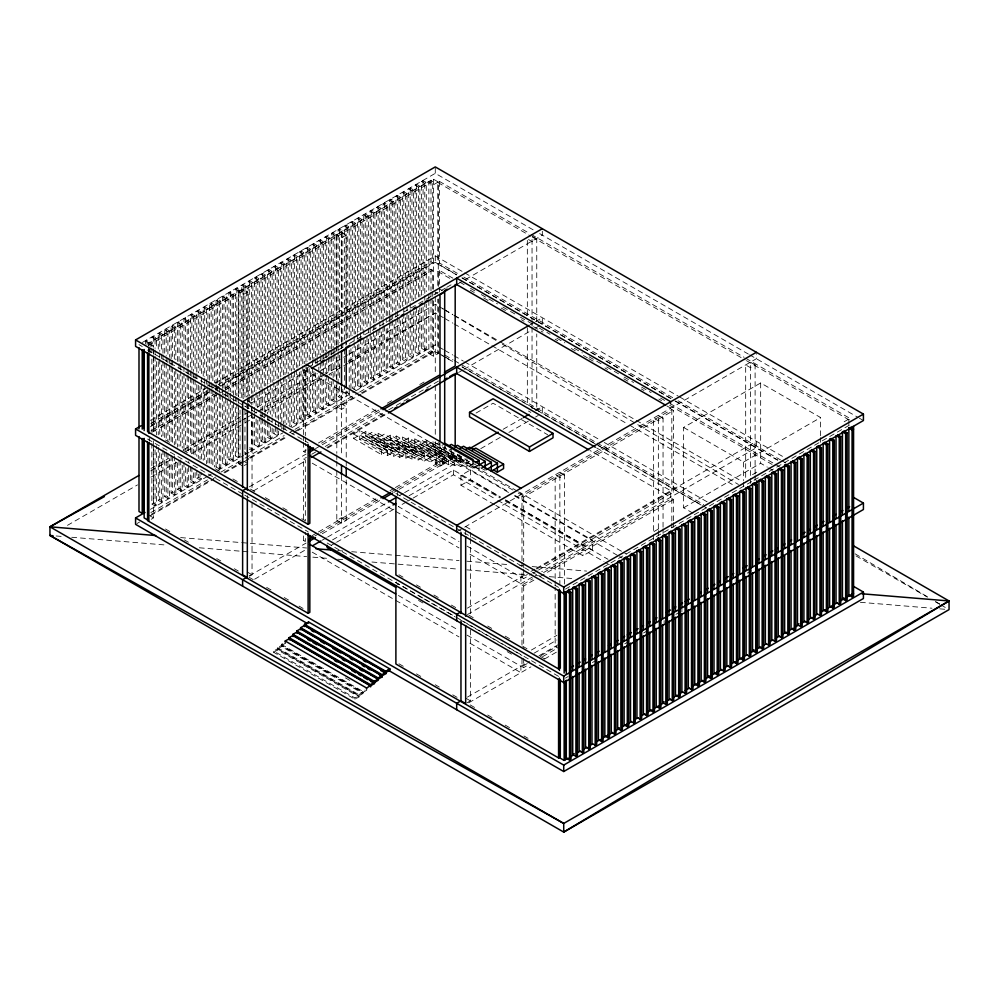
<?xml version="1.0" encoding="UTF-8"?>
<svg xmlns="http://www.w3.org/2000/svg" width="999" height="999" viewBox="0 0 999 999"><rect width="100%" height="100%" fill="white"/><g stroke="black" fill="none" stroke-linecap="round" stroke-linejoin="round"><path stroke-width="0.75" stroke-dasharray="5 3.75" d="M142.333 342.47L435.277 173.339L534.29 230.494M145.429 344.043L145.429 340.934L146.928 340.06L150.137 341.92L150.137 346.591M151.848 346.578L151.848 337.225L153.346 336.351L156.556 338.211L156.556 349.126M158.267 349.113L158.267 333.516L159.765 332.642L162.974 334.503L162.974 353.209M164.698 353.196L164.698 329.807L166.196 328.946L169.405 330.794L169.405 357.305M171.116 358.841L171.116 326.099L172.615 325.237L175.824 327.085L175.824 359.827M177.535 361.376L177.535 322.39L179.033 321.528L182.243 323.376L182.243 363.923M183.953 365.459L183.953 318.681L185.452 317.819L188.674 319.668L188.674 368.007M190.384 375.786L190.384 314.972L191.883 314.111L195.092 315.959L195.092 372.103M196.803 372.078L196.803 311.263L198.302 310.402L201.511 312.25L201.511 376.186M203.222 376.173L203.222 307.555L204.72 306.693L207.929 308.554L207.929 386.513M209.653 380.257L209.653 303.846L211.151 302.984L214.36 304.845L214.36 382.804M216.071 384.353L216.071 300.137L217.57 299.275L220.779 301.136L220.779 385.339M222.49 388.436L222.49 296.441L223.988 295.567L227.198 297.427L227.198 389.423M233.629 402.872L233.629 460.564L232.13 461.438L228.908 459.577L228.908 292.732L230.407 291.858L233.629 293.718L233.629 395.08M235.339 395.055L235.339 289.023L236.838 288.149L240.047 290.01L240.047 397.602M241.758 397.59L241.758 285.314L243.257 284.453L246.466 286.301L246.466 397.015M248.177 395.442L248.177 281.606L249.675 280.744L252.884 282.592L252.884 393.306M254.608 391.733L254.608 277.897L256.106 277.035L259.315 278.883L259.315 389.598M261.026 388.024L261.026 274.188L262.525 273.326L265.734 275.175L265.734 385.889M267.445 384.315L267.445 270.479L268.943 269.618L272.153 271.466L272.153 382.18M273.863 380.607L273.863 266.77L275.362 265.909L278.584 267.757L278.584 378.471M280.294 376.898L280.294 263.062L281.793 262.2L285.002 264.048L285.002 374.775M286.713 373.189L286.713 259.353L288.212 258.491L291.421 260.352L291.421 371.066M293.132 369.48L293.132 255.644L294.63 254.782L297.839 256.643L297.839 367.357M299.563 365.771L299.563 251.948L301.061 251.074L304.27 252.934L304.27 363.648M305.981 362.063L305.981 248.239L307.48 247.365L310.689 249.226L310.689 359.94M312.4 358.366L312.4 244.53L313.898 243.656L317.108 245.517L317.108 357.792M318.818 354.657L318.818 240.821L320.317 239.947L323.539 241.808L323.539 352.522M325.249 350.949L325.249 237.113L326.748 236.251L329.957 238.099L329.957 348.813M331.668 348.801L331.668 233.404L333.167 232.542L336.376 234.39L336.376 345.105M338.087 345.092L338.087 229.695L339.585 228.833L342.794 230.682L342.794 341.396M344.518 339.822L344.518 225.986L346.016 225.125L349.225 226.973L349.225 337.687M350.936 336.114L350.936 222.278L352.435 221.416L355.644 223.264L355.644 333.978M357.355 332.405L357.355 218.569L358.853 217.707L362.063 219.555L362.063 330.282M368.494 339.048L368.494 382.704L366.995 383.566L363.773 381.718L363.773 214.86L365.272 213.998L368.494 215.859L368.494 326.573M370.204 326.548L370.204 211.151L371.703 210.29L374.912 212.15L374.912 322.864M376.623 321.278L376.623 207.442L378.122 206.581L381.331 208.441L381.331 319.156M383.042 319.131L383.042 203.746L384.54 202.872L387.749 204.733L387.749 315.447M389.473 315.422L389.473 200.037L390.971 199.163L394.18 201.024L394.18 310.177M395.891 310.165L395.891 196.328L397.39 195.454L400.599 197.315L400.599 308.029M402.31 306.456L402.31 192.62L403.808 191.758L407.018 193.606L407.018 304.32M408.728 302.747L408.728 188.911L410.227 188.049L413.449 189.897L413.449 300.612M415.159 299.038L415.159 185.202L416.658 184.34L419.867 186.189L419.867 296.903M421.578 295.329L421.578 181.493L423.077 180.632L426.286 182.48L426.286 291.633M145.429 340.934L148.639 342.782L150.137 341.92M151.848 337.225L155.057 339.073L156.556 338.211M158.267 333.516L161.476 335.364L162.974 334.503M164.698 329.807L167.907 331.656L169.405 330.794M171.116 326.099L174.326 327.947L175.824 327.085M177.535 322.39L180.744 324.238L182.243 323.376M183.953 318.681L187.175 320.542L188.674 319.668M190.384 314.972L193.594 316.833L195.092 315.959M196.803 311.263L200.012 313.124L201.511 312.25M203.222 307.555L206.431 309.415L207.929 308.554M209.653 303.846L212.862 305.706L214.36 304.845M216.071 300.137L219.28 301.998L220.779 301.136M222.49 296.441L225.699 298.289L227.198 297.427M228.908 292.732L232.13 294.58L233.629 293.718M235.339 289.023L238.549 290.871L240.047 290.01M241.758 285.314L244.967 287.163L246.466 286.301M248.177 281.606L251.386 283.454L252.884 282.592M254.608 277.897L257.817 279.745L259.315 278.883M261.026 274.188L264.236 276.049L265.734 275.175M267.445 270.479L270.654 272.34L272.153 271.466M273.863 266.77L277.085 268.631L278.584 267.757M280.294 263.062L283.504 264.922L285.002 264.048M286.713 259.353L289.922 261.214L291.421 260.352M293.132 255.644L296.341 257.505L297.839 256.643M299.563 251.948L302.772 253.796L304.27 252.934M305.981 248.239L309.19 250.087L310.689 249.226M312.4 244.53L315.609 246.378L317.108 245.517M318.818 240.821L322.04 242.67L323.539 241.808M325.249 237.113L328.459 238.961L329.957 238.099M331.668 233.404L334.877 235.252L336.376 234.39M338.087 229.695L341.296 231.543L342.794 230.682M344.518 225.986L347.727 227.847L349.225 226.973M350.936 222.278L354.146 224.138L355.644 223.264M357.355 218.569L360.564 220.429L362.063 219.555M363.773 214.86L366.995 216.721L368.494 215.859M370.204 211.151L373.414 213.012L374.912 212.15M376.623 207.442L379.832 209.303L381.331 208.441M383.042 203.746L386.251 205.594L387.749 204.733M389.473 200.037L392.682 201.885L394.18 201.024M395.891 196.328L399.101 198.177L400.599 197.315M402.31 192.62L405.519 194.468L407.018 193.606M408.728 188.911L411.95 190.759L413.449 189.897M415.159 185.202L418.369 187.05L419.867 186.189M421.578 181.493L424.787 183.354L426.286 182.48M146.841 344.318L430.994 180.257L432.704 181.244L432.704 262.824L219.93 385.664M238.336 396.478L238.336 291.983L243.044 289.273L247.752 291.983L247.752 396.478M336.8 344.305L336.8 235.127L341.521 232.417L346.228 235.127L346.228 344.305M428.858 298.951L428.858 181.993L433.566 179.271L438.274 181.993L438.274 286.476M148.551 345.304L432.704 181.244M247.752 291.983L243.044 294.705L238.336 291.983M346.228 235.127L341.521 237.849L336.8 235.127M438.274 181.993L433.566 184.703L428.858 181.993M456.718 274.95L437.849 264.061L437.849 182.48L439.56 181.493L529.845 233.616M150.424 420.354L207.13 387.624M215.235 382.942L435.277 255.894L463.374 272.115M150.874 423.564L207.442 390.896M212.824 387.787L216.87 385.464M218.207 384.677L430.994 261.825L432.704 262.824M151.236 425.324L209.153 391.895M214.535 388.786L218.581 386.451M150.424 426.785L209.827 392.482M215.235 389.373L219.28 387.038M220.629 386.251L435.277 262.325L456.68 274.688M437.849 264.061L439.56 263.062L458.429 273.963M150.874 430.969L216.87 392.869M224.95 388.211L430.994 269.243L432.704 270.23L432.704 290.247M152.585 431.968L218.581 393.868M219.93 393.082L223.963 390.759L223.988 395.367M225.312 389.972L432.704 270.23M437.849 285.327L437.849 271.466L439.56 270.479L453.034 278.259M303.621 434.615L303.621 369.967L344.131 346.591M349.525 343.469L402.172 313.074M403.521 312.3L445.379 288.137M446.728 287.35L453.471 283.454M303.621 369.967L305.332 370.966L309.39 368.619M245.292 406.618L249.363 404.27M250.637 403.534L310.115 369.193M458.029 283.803L542.32 235.127L542.32 229.995M536.75 321.491L536.75 238.836L532.042 241.558L528.508 239.523M150.999 468.481L168.519 458.366M183.329 449.812L243.956 414.81M245.304 414.023L249.35 411.688M257.43 407.03L315.372 373.576M320.754 370.467L342.32 358.017M343.656 357.242L347.702 354.907M349.051 354.133L435.277 304.345L437.974 305.906L435.277 304.345M67.47 525.349L137.525 484.902M150.999 477.122L176.598 462.35M191.421 453.796L243.956 423.451M245.304 422.677L254.745 417.232M264.173 411.788L327.497 375.224M328.846 374.45L342.32 366.67M343.656 365.896L347.702 363.561M349.051 362.787L435.277 312.999L437.974 314.56M151.848 443.256L151.848 504.07L153.346 503.209L156.556 505.057L156.556 445.804M158.267 447.352L158.267 500.362L159.765 499.5L162.974 501.361L162.974 449.9M164.698 451.436L164.698 496.653L166.196 495.791L169.405 497.652L169.405 458.666M171.116 455.532L171.116 492.957L172.615 492.082L175.824 493.943L175.824 458.079M177.535 462.737L177.535 489.248L179.033 488.374L182.243 490.234L182.243 465.284M183.953 462.15L183.953 485.539L185.452 484.665L188.674 486.525L188.674 461.575M190.384 466.233L190.384 481.83L191.883 480.956L195.092 482.817L195.092 468.781M196.803 470.317L196.803 478.121L198.302 477.26L201.511 479.108L201.511 472.877M216.071 392.145L216.071 466.995L217.57 466.133L220.779 467.982L220.779 394.692M222.49 396.241L222.49 463.286L223.988 462.425L227.198 464.273L227.198 390.984M228.908 459.577L230.407 458.716L233.629 460.564M235.339 407.53L235.339 455.869L236.838 455.007L240.047 456.868L240.047 410.077M254.608 413.561L254.608 444.755L256.106 443.881L259.315 445.741L259.315 417.669M261.026 419.205L261.026 441.046L262.525 440.172L265.734 442.033L265.734 413.961M267.445 421.74L267.445 437.337L268.943 436.463L272.153 438.324L272.153 424.288M273.863 428.946L273.863 433.628L275.362 432.767L278.584 434.615L278.584 428.371M293.132 375.724L293.132 422.502L294.63 421.64L297.839 423.489L297.839 368.918M299.563 372.015L299.563 418.793L301.061 417.932L304.27 419.78L304.27 365.209M305.981 363.624L305.981 415.084L307.48 414.223L310.689 416.071L310.689 369.293M312.4 367.719L312.4 411.376L313.898 410.514L317.108 412.362L317.108 373.389M318.818 367.132L318.818 407.667L320.317 406.805L323.539 408.666L323.539 374.35M325.249 379.008L325.249 403.958L326.748 403.097L329.957 404.957L329.957 381.568M331.668 381.543L331.668 400.262L333.167 399.388L336.376 401.248L336.376 380.969M338.087 352.884L338.087 396.553L339.585 395.679L342.794 397.54L342.794 388.186M357.355 344.88L357.355 385.427L358.853 384.565L362.063 386.413L362.063 342.757M363.773 381.718L365.272 380.856L368.494 382.704M370.204 334.353L370.204 378.009L371.703 377.147L374.912 378.996L374.912 335.339M376.623 330.644L376.623 374.3L378.122 373.439L381.331 375.287L381.331 331.631M383.042 326.935L383.042 370.592L384.54 369.73L387.749 371.578L387.749 327.922M389.473 323.226L389.473 366.883L390.971 366.021L394.18 367.869L394.18 319.53M395.891 319.518L395.891 363.174L397.39 362.312L400.599 364.173L400.599 318.943M402.31 318.931L402.31 359.465L403.808 358.604L407.018 360.464L407.018 312.113M408.728 315.222L408.728 355.756L410.227 354.895L413.449 356.755L413.449 311.526M415.159 311.513L415.159 352.06L416.658 351.186L419.867 353.047L419.867 307.817M421.578 307.804L421.578 348.351L423.077 347.477L426.286 349.338L426.286 304.108M151.848 504.07L155.057 505.931L156.556 505.057M158.267 500.362L161.476 502.222L162.974 501.361M164.698 496.653L167.907 498.513L169.405 497.652M171.116 492.957L174.326 494.805L175.824 493.943M177.535 489.248L180.744 491.096L182.243 490.234M183.953 485.539L187.175 487.387L188.674 486.525M190.384 481.83L193.594 483.678L195.092 482.817M196.803 478.121L200.012 479.97L201.511 479.108M216.071 466.995L219.28 468.856L220.779 467.982M222.49 463.286L225.699 465.147L227.198 464.273M235.339 455.869L238.549 457.729L240.047 456.868M249.25 449.075L251.386 450.312L252.884 449.45L252.884 416.695M254.608 444.755L257.817 446.603L259.315 445.741M261.026 441.046L264.236 442.894L265.734 442.033M267.445 437.337L270.654 439.185L272.153 438.324M273.863 433.628L277.085 435.477L278.584 434.615M293.132 422.502L296.341 424.363L297.839 423.489M299.563 418.793L302.772 420.654L304.27 419.78M305.981 415.084L309.19 416.945L310.689 416.071M312.4 411.376L315.609 413.236L317.108 412.362M318.818 407.667L322.04 409.528L323.539 408.666M325.249 403.958L328.459 405.819L329.957 404.957M331.668 400.262L334.877 402.11L336.376 401.248M338.087 396.553L341.296 398.401L342.794 397.54M349.225 389.148L349.225 393.831L347.727 394.692L347.727 391.571M357.355 385.427L360.564 387.275L362.063 386.413M370.204 378.009L373.414 379.857L374.912 378.996M376.623 374.3L379.832 376.161L381.331 375.287M383.042 370.592L386.251 372.452L387.749 371.578M389.473 366.883L392.682 368.743L394.18 367.869M395.891 363.174L399.101 365.035L400.599 364.173M402.31 359.465L405.519 361.326L407.018 360.464M408.728 355.756L411.95 357.617L413.449 356.755M415.159 352.06L418.369 353.908L419.867 353.047M421.578 348.351L424.787 350.199L426.286 349.338M150.424 509.34L207.13 476.61M208.479 475.824L211.176 474.275M217.932 470.367L243.581 455.569M244.93 454.782L248.976 452.447M250.324 451.66L282.729 432.954M292.183 427.51L354.283 391.645M355.632 390.871L435.277 344.892L437.949 346.428M150.874 512.549L207.442 479.895M220.904 472.115L243.806 458.891M245.142 458.116L284.203 435.564M289.585 432.455L293.631 430.132M294.98 429.345L358.279 392.807M359.615 392.033L430.994 350.824L432.704 351.81L432.704 297.939M238.336 408.953L238.336 463.536L243.044 460.814M428.858 300.512L428.858 353.534L433.566 350.824L438.274 353.534L438.274 298.951M151.236 514.31L211.85 479.32M213.187 478.546L215.884 476.985M223.963 472.327L248.202 458.329M249.55 457.554L287.262 435.776M295.342 431.118L355.944 396.128M361.338 393.019L432.704 351.81M136.925 523.563L139.623 522.002M150.424 515.771L213.873 479.133M224.675 472.902L243.581 461.988M244.93 461.213L248.976 458.878M250.324 458.091L286.775 437.05M292.183 433.928L296.228 431.593M297.577 430.819L361.026 394.18M362.375 393.406L435.277 351.311L437.949 352.859M439.56 352.06L437.849 353.047L437.849 299.176M151.211 519.28L153.559 517.919L153.559 444.617M244.218 465.571L246.578 464.21M428.858 353.534L433.566 356.256L438.274 353.534M303.621 442.307L303.621 451.548L306.331 449.987M318.469 442.969L377.872 408.678M387.325 403.221L392.719 400.099M419.73 384.515L425.124 381.393M321.541 443.181L379.583 409.665M249.3 486.863L306.069 454.095M315.509 448.638L320.916 445.517M322.265 444.742L380.319 411.226M530.169 324.712L534.29 322.327M535.564 321.591L542.32 317.694L542.32 324.126M303.621 518.981L303.621 458.966L306.331 457.405M311.725 454.283L315.771 451.948M325.224 446.491L387.325 410.639M388.673 409.852L438.623 381.019M326.935 447.477L386.338 413.186M253.321 490.971L306.069 460.514M327.66 448.052L387.063 413.748M458.616 372.44L462.662 370.105M464.011 369.33L530.269 331.069M535.564 328.022L539.635 325.662M365.921 435.851L393.743 451.923L393.743 447.465L381.443 454.57L353.609 438.511L353.609 434.053L359.815 430.469L387.649 446.541L387.537 455.507L359.715 439.435L359.715 434.99L387.537 451.048M353.609 438.511L365.921 431.406L393.743 447.465M359.715 439.435L372.015 432.33L399.85 448.389L399.737 457.355L371.915 441.283L372.015 432.33M405.956 449.325L393.643 456.431L365.809 440.359L378.122 433.254L405.956 449.325L405.844 458.279L378.009 442.22L378.009 437.762L405.956 453.771M371.915 441.283L384.228 434.178L412.05 450.249L412.05 454.695L384.116 438.698L384.228 434.178M378.009 442.22L390.322 435.114L418.156 451.173L418.156 455.619L390.322 439.56M384.116 438.698L384.116 443.144L396.428 436.039L424.25 452.097L424.15 461.063L396.316 444.992L396.316 440.547L424.15 456.618M430.357 453.034L418.044 460.139L390.222 444.068L402.522 436.963L430.357 453.034L430.357 457.48L402.522 441.408L402.522 436.963M353.609 434.053L381.443 450.124L387.649 446.541M396.316 444.992L408.628 437.887L436.451 453.958L436.451 458.404L408.516 442.395M442.557 454.882L430.244 461.988L430.244 457.542L402.422 441.471L402.422 445.929L414.722 438.811L442.557 454.882L442.445 463.848L414.622 447.777L414.622 443.331L442.557 459.328M387.537 455.507L399.85 448.389M436.351 458.466L436.351 462.912L408.516 446.853L420.829 439.747L448.663 455.806L448.551 464.772L460.864 457.667L433.029 441.595L420.716 448.701L420.716 444.255L448.551 460.327L420.829 444.193L420.829 439.747M414.622 447.777L426.935 440.671L454.757 456.743L454.657 465.696L465.721 459.303M476.073 413.037L493.081 403.221L547.689 434.752M399.737 457.355L412.05 450.249M405.844 458.279L418.156 451.173M454.657 465.696L426.823 449.625L439.135 442.52L439.135 446.978M384.116 443.144L411.95 459.203L424.25 452.097M469.343 461.663L460.751 466.62L432.929 450.561L443.993 444.168M466.958 458.591L466.958 463.037L439.023 447.04L439.023 451.486L445.229 447.902M424.15 461.063L436.451 453.958M479.158 464.897L472.952 468.481L445.129 452.41L451.336 448.826M451.223 448.888L451.223 453.334L456.193 450.474M336.8 470.479L336.8 520.392L341.521 517.669L346.228 520.392L346.228 479.845M444.692 446.378L444.692 463.536L439.985 466.258L435.277 463.536L448.663 455.806M303.621 535.914L303.621 540.534L306.331 538.973M311.725 535.864L317.12 532.742M318.469 531.955L377.872 497.664M390.022 490.646L394.081 488.311M395.429 487.537L453.471 454.021L455.182 455.007L397.14 488.523M314.785 536.063L318.843 533.728M320.192 532.954L379.583 498.651M391.733 491.645L395.791 489.298M442.445 463.848L454.757 456.743M249.3 575.849L306.069 543.081M322.265 533.728L381.668 499.438M393.818 492.42L397.864 490.084M399.213 489.298L459.965 454.233M503.159 429.283L522.24 418.269M535.564 410.577L542.32 406.68L542.32 413.111L462.038 366.758M249.675 576.123L252.035 574.775L252.035 501.473M336.8 520.392L341.521 523.101L346.228 520.392M254.658 579.183L306.069 549.512M322.265 540.159L326.311 537.812M327.66 537.037L387.063 502.747M399.213 495.729L403.259 493.394M404.62 492.607L464.71 457.917M480.769 448.638L500.836 437.05M508.866 432.417L528.808 420.904M535.564 417.008L538.261 415.447M332.542 539.897L391.67 505.769M409.14 495.691L453.471 470.092L500.499 497.24M331.206 545.379L335.239 543.044M336.576 542.27L397.04 507.367M406.443 501.935L398.389 506.593L458.978 541.483M407.792 501.161L411.825 498.826M413.161 498.051L453.471 474.787L496.466 499.6M439.023 451.486L466.858 467.557L473.064 463.973L445.129 447.964M494.493 504.645L460.964 485.289L460.964 475.399L470.604 469.842L509.49 492.295M451.223 453.334L479.058 469.405L482.779 467.257M460.964 485.289L470.604 479.732L500.099 496.753M458.029 530.981L463.436 527.859M464.71 527.122L756.38 358.728L756.38 353.584M521.977 560.676L521.977 496.041L671.827 409.528L673.538 410.514L673.538 492.082L538.536 570.029M521.977 496.041L523.688 497.027L673.538 410.514M564.572 584.065L564.572 474.9L559.865 477.622L555.157 474.9L555.157 579.395M663.049 527.222L663.049 418.057L658.341 420.766L653.633 418.057L653.633 533.454M755.107 474.075L755.107 364.91L750.386 367.62L745.679 364.91L745.679 478.758M366.77 690.209L362.712 692.557L281.356 645.591L281.356 644.355L285.427 642.007M277.51 647.689L358.853 694.655L358.853 695.891L277.51 648.925L277.51 647.689L281.581 645.342L362.924 692.307L362.924 693.543L355.007 697.989L273.651 651.023L273.651 652.26L355.007 699.225L359.066 696.877L359.066 695.641L277.722 648.676L273.651 651.023M281.356 645.591L285.427 643.244L288.099 644.78M277.51 648.925L281.581 646.578L362.924 693.543M273.651 652.26L277.722 649.912L359.066 696.877M692.931 513.161L683.603 507.779L683.603 427.447L760.664 382.954L820.604 417.557L820.604 436.101M467.395 608.141L525.536 574.562M530.931 571.453L534.989 569.118M536.338 568.331L756.38 441.283L756.38 447.714L541.733 571.64M521.977 572.989L521.977 577.609L527.372 574.487M536.825 569.043L671.827 491.096L673.538 492.082M521.977 577.609L523.688 578.596L531.793 573.926M533.141 573.139L537.187 570.804M505.219 500.949L582.991 545.854L592.619 540.284L592.619 550.174L582.991 555.731L495.829 505.419M467.395 614.56L532.28 577.097M521.977 645.054L521.977 585.027L532.779 578.796M543.581 572.552L671.827 498.513L673.538 499.5L673.538 521.053M521.977 585.027L523.688 586.013L534.49 579.782M539.885 576.66L673.538 499.5M683.603 427.447L743.543 462.05L820.604 417.557M281.356 644.355L362.712 691.32L364.747 690.147M358.853 694.655L362.924 692.307M683.603 507.779L760.664 463.286L767.332 467.132M658.341 529.033L653.633 531.755L657.167 533.791M756.817 472.19L752.11 474.9L755.631 476.948M844.155 421.753L848.863 419.043M746.453 360.651L848.863 419.78L850.574 418.793L745.466 358.104M565.434 589.098L752.634 481.031M753.983 480.244L850.948 424.263M531.381 650.049L556.918 635.302M534.065 653.196L556.918 639.997M467.395 697.127L529.582 661.213M539.035 655.756L559.865 643.731M521.977 658.903L521.977 666.595L530.082 661.925M540.884 655.681L557.08 646.328M521.977 666.595L523.688 667.582L529.095 664.472M542.594 656.68L557.442 648.101M466.858 702.871L470.392 700.836L470.392 627.534M468.731 702.784L530.931 666.87M544.43 659.065L556.58 652.06M565.434 678.096L568.131 676.535M592.37 662.537L596.403 660.214M624.687 643.88L628.733 641.545M643.543 632.991L647.589 630.656M675.861 614.335L679.907 612M747.24 573.126L751.285 570.791M150.712 470.904L172.49 458.816M186.114 451.261L240.572 421.041M241.933 420.279L246.016 418.019M247.377 417.257L256.905 411.975M258.266 411.213L322.265 375.711M323.626 374.95L339.972 365.884M348.139 361.351L435.277 312.999M180.619 537.587L306.618 547.989M337.724 550.549L343.943 551.061M351.723 551.71L459.053 560.551M466.833 561.201L510.389 564.797M519.717 565.559L522.839 565.821M532.167 566.583L586.613 571.078M56.169 535.976L62.4 536.488M71.728 537.262L166.621 545.092M199.276 547.789L306.618 556.63M312.837 557.155L329.945 558.566M337.724 559.203L343.943 559.715M371.94 562.025L459.053 569.205M466.833 569.855L527.497 574.85M535.277 575.499L539.947 575.886M549.275 576.648L572.614 578.571M860.389 602.31L931.942 608.216M939.722 608.853L945.941 609.365M539.635 233.591L748.313 354.058M749.65 354.845L858.066 417.432M859.402 418.206L863.423 420.517M531.193 234.403L744.118 357.33M536.75 238.836L532.042 236.126L532.042 320.342M755.107 364.91L750.386 362.187L750.386 477.597M437.849 182.48L530.831 236.164M532.18 236.95L745.104 359.877M464.71 272.889L678.296 396.203M679.645 396.978L787.162 459.053M463.811 277.073L672.689 397.664M678.084 400.774L780.506 459.902M781.855 460.689L785.888 463.024M462.038 277.772L670.217 397.964M675.599 401.074L777.796 460.077M462.1 278.059L673.676 400.212M675.024 400.986L777.447 460.114M459.777 282.155L465.159 285.264M470.554 288.374L475.949 291.483M481.331 294.605L497.502 303.933M502.897 307.055L515.022 314.048M520.417 317.17L532.542 324.163M539.285 328.059L550.062 334.278M556.805 338.174L564.885 342.844M574.325 348.289L582.405 352.959M589.148 356.843L601.273 363.848M606.668 366.958L618.793 373.963M624.175 377.073L633.616 382.517M641.695 387.187L651.136 392.632M660.564 398.077L664.61 400.412M670.004 403.521L773.763 463.436M775.112 464.21L780.506 467.32M437.849 271.466L451.323 279.245M470.192 290.147L474.238 292.482M483.666 297.927L489.06 301.036M501.186 308.042L506.58 311.151M521.403 319.705L524.088 321.266M533.528 326.71L542.957 332.155M555.094 339.161L557.779 340.721M571.266 348.501L575.299 350.824M583.391 355.494L587.424 357.829M588.773 358.616L595.516 362.5M604.944 367.944L607.642 369.505M623.813 378.833L627.859 381.168M641.333 388.948L644.03 390.509M658.853 399.063L661.55 400.624M669.63 405.294L772.052 464.423M666.72 405.831L670.754 408.166L670.754 401.735M768.656 467.907L772.652 470.204M439.985 289.273L442.345 290.622M663.049 418.057L658.341 415.334L658.341 529.932M437.637 293.344L435.277 291.983L435.277 295.105M444.717 309.802L452.809 314.473M454.158 315.247L498.663 340.934M499.999 341.72L634.852 419.568M636.201 420.354L741.383 481.081M439.323 315.334L443.369 317.67M444.717 318.444L452.809 323.127M454.158 323.901L490.571 344.917M491.92 345.704L628.109 424.325M629.457 425.112L734.64 485.839M856.006 555.906L927.472 597.165M935.564 601.835L939.609 604.17M940.958 604.957L946.353 608.066M439.298 347.202L443.306 349.525M444.642 350.299L452.672 354.932M454.008 355.706L463.374 361.114M464.71 361.875L598.863 439.335M604.245 442.445L707.916 502.297M444.955 355.169L453.034 359.84M454.383 360.614L459.777 363.723M461.126 364.498L595.879 442.307M597.227 443.081L703.683 504.545M439.298 353.634L443.306 355.944M444.642 356.718L452.672 361.351M543.656 413.886L594.817 443.431M596.166 444.205L701.186 504.832M702.534 505.606L706.568 507.942M441.895 355.382L445.929 357.717M447.277 358.491L452.672 361.601M462.1 367.045L596.865 444.855M598.214 445.629L701.972 505.531M532.042 407.667L536.75 410.389L536.75 333.978M596.703 447.977L670.754 490.721L670.754 497.152L589.972 450.512M528.508 411.076L530.856 412.425M564.572 474.9L559.865 472.19L559.865 583.666M457.33 454.27L465.284 458.853M473.226 463.449L485.152 470.329M349.225 393.831L346.016 391.97L344.518 392.844L344.518 385.04M517.27 491.096L456.68 456.118L456.68 462.549L509.19 492.857M518.618 491.883L626.323 554.058M512.824 490.01L306.83 371.091L306.83 367.232M518.219 493.119L520.904 494.68L520.904 488.249M433.029 446.041L460.864 462.112M432.929 446.103L460.751 462.175M514.847 495.392L592.619 540.284M426.935 445.117L454.757 461.188L426.823 445.179M514.585 495.966L618.244 555.819M619.592 556.605L622.29 558.154M420.716 448.701L448.551 464.772M439.985 460.814L444.692 463.536M505.469 499.85L592.619 550.174M505.869 500.337L607.979 559.29M460.964 475.399L499.85 497.852M424.25 456.555L396.428 440.484L396.428 436.039M497.814 500.374L603.945 561.65M605.294 562.437L609.315 564.76M402.422 445.929L430.244 461.988M390.222 439.622L418.044 455.681L418.044 460.139M372.015 436.775L399.85 452.847M371.915 436.838L399.737 452.909M365.809 435.914L393.643 451.973L393.643 456.431M387.649 450.986L359.815 434.927L359.815 430.469M148.851 343.644L153.559 346.366M247.327 400.499L252.035 403.221M465.671 526.56L470.392 529.283M138.998 344.643L142.22 346.491M147.565 350.075L243.356 405.382M244.705 406.156L308.117 442.769M395.891 493.444L558.578 587.375M303.621 451.548L305.332 452.535L305.332 443.294M467.057 546.153L520.904 577.235L520.904 583.666L467.057 552.572M312.225 463.186L394.355 510.601M395.691 511.376L458.978 547.914M303.621 458.966L305.332 459.952L305.332 519.98M249.675 447.589L252.884 449.45M244.33 451.923L246.466 453.159L244.967 454.021L244.967 408.791M244.218 461.501L246.578 462.862M238.336 463.536L243.044 466.258M559.865 649.175L555.157 646.453L555.157 587.187M165.472 440.01L169.518 442.345M183.004 450.137L188.411 453.246M215.384 468.831L220.791 471.94M232.929 478.958L238.324 482.067M250.474 489.085L255.869 492.195M265.309 497.652L270.704 500.761M282.854 507.779L288.249 510.889M301.735 518.681L305.781 521.016M398.951 574.8L402.984 577.135M416.421 584.89L420.454 587.225M433.903 594.992L439.285 598.089M451.386 605.082L456.768 608.179M468.868 615.172L474.238 618.269M487.687 626.036L491.72 628.371M505.169 636.126L510.551 639.235M522.652 646.216L528.021 649.325M540.122 656.318L545.504 659.415M147.565 439.061L243.356 494.368M244.705 495.142L308.117 531.755M558.578 676.36L395.891 582.429L397.602 581.443L397.602 584.515M327.173 543.006L422.565 598.076M423.901 598.851L454.807 616.695M460.177 619.792L521.977 655.481M418.531 600.449L423.901 603.546M507.205 651.635L512.574 654.745M303.621 540.534L305.332 541.52L305.332 532.292M398.389 595.491L458.978 630.469M467.057 635.139L520.904 666.233L520.904 672.652L467.057 641.558M312.225 552.172L394.355 599.587M395.691 600.362L458.978 636.9M148.851 515.197L153.559 517.919M247.327 572.052L252.035 574.775M465.671 698.114L470.392 700.836M165.472 528.995L170.866 532.105M184.353 539.897L188.411 542.232M216.733 558.591L220.791 560.926M234.278 568.718L238.324 571.053M249.113 577.285L253.172 579.62M266.658 587.412L272.053 590.534M284.203 597.539L289.598 600.661M299.038 606.106L303.084 608.441M398.951 663.786L404.32 666.895M416.421 673.888L421.803 676.985M435.252 684.752L439.285 687.075M452.734 694.842L458.104 697.951M470.204 704.932L475.586 708.041M487.687 715.022L493.069 718.131M505.169 725.112L510.551 728.221M523.988 735.988L528.021 738.311M345.442 677.884L350.774 680.968M444.667 309.927L452.722 314.71M454.058 315.509L496.99 341.009M502.347 344.205L738.448 484.49M855.144 553.833L927.584 596.865M935.638 601.648L939.659 604.045M848.863 419.78L848.863 427.597M820.604 437.637L820.604 442.27M760.664 382.954L760.664 463.286M755.107 475.636L755.107 480.307M750.386 478.346L750.386 483.828M743.543 462.05L743.543 480.594M743.543 482.13L743.543 486.775M681.892 608.791L681.892 611.912M673.538 522.589L673.538 527.21M671.827 409.528L671.827 491.096M671.827 498.513L671.827 521.603M671.827 523.139L671.827 527.759M664.123 620.616L664.123 623.726M663.049 528.783L663.049 533.454M658.341 530.594L658.341 536.176M653.633 534.877L653.633 539.697M582.991 545.854L582.991 555.731M555.157 580.956L555.157 585.626M532.042 321.091L532.042 326.573M532.042 327.335L532.042 408.429M527.335 240.397L527.335 315.259M527.335 327.734L527.335 405.706M523.688 497.027L523.688 561.675M523.688 563.211L523.688 567.832M523.688 569.368L523.688 578.596M523.688 586.013L523.688 647.577M523.688 658.353L523.688 667.582M521.977 562.225L521.977 566.833M479.058 466.446L479.058 469.405M472.952 464.036L472.952 468.481M470.604 469.842L470.604 479.732M470.392 532.405L470.392 537.087M470.392 538.636L470.392 615.059M466.858 463.099L466.858 467.557M465.671 529.682L465.671 535.127M460.864 457.667L460.751 466.62M453.471 470.092L453.471 474.787M445.229 443.456L445.129 452.41M439.985 442.857L439.985 466.258M439.56 181.493L439.56 263.062M439.56 270.479L439.56 285.876M439.56 287.412L439.56 292.033M435.277 168.194L435.277 173.339M435.277 255.894L435.277 262.325M435.277 296.666L435.277 374.637M435.277 385.564L435.277 435.464M435.277 441.708L435.277 463.536M433.566 179.271L433.566 289.198M433.566 300.911L433.566 356.256M433.029 441.595L432.929 450.561M432.704 291.783L432.704 296.403M430.994 180.257L430.994 261.825M430.994 269.243L430.994 290.796M430.994 292.332L430.994 296.953M430.994 298.489L430.994 350.824M426.935 440.671L426.823 449.625M424.787 183.354L424.787 294.068M424.787 295.617L424.787 300.299M424.787 301.86L424.787 350.199M423.077 180.632L423.077 294.468M423.077 306.943L423.077 347.477M418.369 187.05L418.369 297.777M418.369 310.252L418.369 353.908M416.658 184.34L416.658 298.177M416.658 307.53L416.658 351.186M414.722 438.811L414.722 443.269M411.95 190.759L411.95 301.473M411.95 313.948L411.95 357.617M411.95 454.757L411.95 459.203M410.227 188.049L410.227 301.873M410.227 303.434L410.227 308.117M410.227 309.678L410.227 354.895M408.628 437.887L408.516 446.853M407.018 305.881L407.018 310.564M405.519 194.468L405.519 305.182M405.519 317.657L405.519 361.326M403.808 191.758L403.808 305.582M403.808 307.143L403.808 311.825M403.808 313.386L403.808 358.604M399.101 198.177L399.101 308.891M399.101 318.256L399.101 365.035M397.602 492.457L397.602 495.529M397.39 195.454L397.39 309.29M397.39 310.851L397.39 315.534M397.39 317.095L397.39 362.312M395.891 311.713L395.891 317.957M392.682 201.885L392.682 312.6M392.682 314.161L392.682 318.843M392.682 320.404L392.682 368.743M390.971 199.163L390.971 312.999M390.971 314.56L390.971 319.243M390.971 320.804L390.971 366.021M390.322 435.114L390.222 444.068M389.473 316.983L389.473 321.666M386.251 205.594L386.251 316.308M386.251 317.869L386.251 322.552M386.251 328.783L386.251 372.452M384.54 202.872L384.54 316.708M384.54 326.061L384.54 369.73M383.042 320.691L383.042 325.374M381.443 450.124L381.443 454.57M379.832 209.303L379.832 320.017M379.832 321.578L379.832 326.261M379.832 327.809L379.832 376.161M378.122 206.581L378.122 320.417M378.122 329.77L378.122 373.439M378.122 433.254L378.122 437.699M374.912 324.425L374.912 329.096M373.414 213.012L373.414 323.726M373.414 325.287L373.414 329.957M373.414 331.518L373.414 379.857M371.703 210.29L371.703 324.126M371.703 336.601L371.703 377.147M370.204 328.109L370.204 332.792M368.494 328.122L368.494 332.804M366.995 216.721L366.995 327.435M366.995 336.788L366.995 383.566M365.921 431.406L365.809 440.359M365.272 213.998L365.272 327.834M365.272 340.309L365.272 380.856M362.712 691.32L362.712 692.557M360.564 220.429L360.564 331.144M360.564 332.704L360.564 337.375M360.564 338.936L360.564 387.275M358.853 217.707L358.853 331.543M358.853 344.018L358.853 384.565M357.355 333.966L357.355 338.649M355.644 346.453L355.644 390.122L352.435 388.261L352.435 347.727M355.007 697.989L355.007 699.225M354.146 224.138L354.146 334.852M354.146 336.413L354.146 341.084M354.146 342.645L354.146 389.423M352.435 221.416L352.435 335.252M350.936 348.589L350.936 389.135M349.225 350.162L349.225 387.587M347.727 227.847L347.727 338.561M346.228 390.946L346.228 459.565M346.228 461.126L346.228 465.809M346.016 225.125L346.016 338.961M346.016 340.522L346.016 345.192M344.518 349.175L344.518 383.479M342.794 342.957L342.794 347.64M341.521 232.417L341.521 342.345M341.521 343.906L341.521 348.576M341.521 386.663L341.521 456.043M341.521 475.561L341.521 523.101M341.296 231.543L341.296 342.27M341.296 343.818L341.296 348.501M341.296 387.487L341.296 398.401M339.585 228.833L339.585 342.669M339.585 355.144L339.585 380.095M339.585 386.326L339.585 395.679M338.087 346.653L338.087 351.323M336.8 345.866L336.8 350.537M336.8 356.631L336.8 380.169M336.8 381.593L336.8 453.334M336.8 454.882L336.8 459.565M336.8 461.126L336.8 468.918M336.376 346.665L336.376 351.348M336.376 357.58L336.376 379.408M334.877 235.252L334.877 345.966M334.877 347.527L334.877 352.21M334.877 353.771L334.877 378.721M334.877 384.952L334.877 402.11M333.167 232.542L333.167 347.927M333.167 349.488L333.167 354.17M333.167 355.731L333.167 377.56M333.167 379.121L333.167 399.388M331.668 350.362L331.668 355.032M331.668 356.593L331.668 375.312M329.957 350.374L329.957 355.057M329.957 356.618L329.957 375.324M328.459 238.961L328.459 349.675M328.459 351.236L328.459 355.919M328.459 357.48L328.459 374.625M328.459 376.186L328.459 405.819M326.748 236.251L326.748 351.636M326.748 353.196L326.748 357.879M326.748 359.44L326.748 373.476M326.748 375.025L326.748 403.097M325.249 352.51L325.249 357.18M325.249 363.424L325.249 372.777M323.539 354.083L323.539 358.766M323.539 360.314L323.539 372.789M322.04 242.67L322.04 353.384M322.04 354.945L322.04 359.628M322.04 361.188L322.04 370.542M322.04 372.103L322.04 409.528M320.317 239.947L320.317 355.344M320.317 356.905L320.317 361.588M320.317 363.149L320.317 369.38M320.317 370.941L320.317 406.805M317.108 359.353L317.108 364.023M315.609 246.378L315.609 357.093M315.609 358.653L315.609 363.336M315.609 372.689L315.609 413.236M313.898 243.656L313.898 365.297M313.898 371.528L313.898 410.514M312.4 359.915L312.4 366.158M309.19 250.087L309.19 360.801M309.19 368.606L309.19 416.945M307.48 247.365L307.48 361.201M307.48 367.445L307.48 414.223M305.332 370.966L305.332 435.601M305.332 437.137L305.332 441.758M303.621 436.151L303.621 440.771M302.772 253.796L302.772 364.51M302.772 366.071L302.772 420.654M301.061 251.074L301.061 364.91M301.061 371.153L301.061 417.932M296.341 257.505L296.341 368.219M296.341 369.78L296.341 424.363M294.63 254.782L294.63 370.179M294.63 371.74L294.63 421.64M291.421 372.627L291.421 427.197L288.212 425.349L288.212 375.449M289.922 261.214L289.922 370.367M289.922 376.611L289.922 426.511M288.212 258.491L288.212 373.888M286.713 379.433L286.713 424.65M285.002 376.323L285.002 423.114M285.002 424.675L285.002 429.345M283.504 264.922L283.504 375.636M283.504 377.197L283.504 423.976M283.504 425.537L283.504 430.207M281.793 262.2L281.793 376.036M281.793 382.267L281.793 422.814M281.793 424.375L281.793 429.058M281.581 645.342L281.581 646.578M280.294 378.459L280.294 420.567M280.294 422.127L280.294 426.798M278.584 380.032L278.584 420.579M278.584 422.14L278.584 426.823M277.722 648.676L277.722 649.912M277.085 268.631L277.085 379.345M277.085 380.906L277.085 418.331M277.085 427.684L277.085 435.477M275.362 265.909L275.362 379.745M275.362 385.976L275.362 418.731M275.362 420.292L275.362 424.962M275.362 426.523L275.362 432.767M273.863 382.167L273.863 416.471M272.153 388.424L272.153 416.496M272.153 418.057L272.153 422.727M270.654 272.34L270.654 383.054M270.654 384.615L270.654 414.235M270.654 426.71L270.654 439.185M268.943 269.618L268.943 383.454M268.943 389.685L268.943 414.635M268.943 416.196L268.943 420.879M268.943 422.44L268.943 436.463M267.445 385.876L267.445 413.948M267.445 415.497L267.445 420.179M265.734 392.132L265.734 412.4M264.236 276.049L264.236 386.763M264.236 388.311L264.236 411.713M264.236 413.261L264.236 417.944M264.236 419.505L264.236 442.894M262.525 273.326L262.525 387.162M262.525 388.711L262.525 410.552M262.525 412.112L262.525 416.783M262.525 418.344L262.525 440.172M261.026 389.585L261.026 411.413M261.026 412.974L261.026 417.657M259.315 391.158L259.315 408.316M257.817 279.745L257.817 388.911M257.817 395.142L257.817 407.617M257.817 420.092L257.817 446.603M256.106 277.035L256.106 390.871M256.106 392.42L256.106 406.456M256.106 418.931L256.106 443.881M254.608 397.964L254.608 405.769M254.608 407.33L254.608 412M252.884 394.867L252.884 404.22M252.035 406.343L252.035 411.014M252.035 412.575L252.035 488.998M251.386 283.454L251.386 394.168M251.386 395.729L251.386 405.094M251.386 406.643L251.386 411.326M251.386 412.887L251.386 450.312M249.675 280.744L249.675 396.128M249.675 397.689L249.675 402.372M248.177 397.003L248.177 401.673M248.177 403.234L248.177 409.478M247.752 398.039L247.752 402.709M247.752 404.27L247.752 408.953M247.327 403.621L247.327 409.852M247.327 495.629L247.327 498.751M244.967 287.163L244.967 397.877M243.257 284.453L243.257 398.276M243.044 289.273L243.044 398.439M238.549 290.871L238.549 396.915M238.549 398.476L238.549 403.146M238.549 404.707L238.549 457.729M236.838 288.149L236.838 395.754M236.838 397.315L236.838 401.985M236.838 403.546L236.838 455.007M235.339 396.615L235.339 401.298M233.629 396.64L233.629 401.311M232.13 294.58L232.13 392.819M232.13 405.294L232.13 461.438M230.407 291.858L230.407 391.658M230.407 393.219L230.407 397.902M230.407 399.463L230.407 458.716M225.699 298.289L225.699 390.297M225.699 391.858L225.699 396.528M225.699 398.089L225.699 465.147M223.988 295.567L223.988 389.135M223.988 401.61L223.988 462.425M222.49 389.997L222.49 394.68M219.28 301.998L219.28 386.201M219.28 387.762L219.28 392.445M219.28 394.006L219.28 468.856M217.57 299.275L217.57 385.04M217.57 386.601L217.57 391.283M217.57 397.515L217.57 466.133M216.071 385.914L216.071 390.584M214.36 395.279L214.36 467.02M212.862 305.706L212.862 382.118M212.862 383.678L212.862 388.349M212.862 389.91L212.862 466.321M211.151 302.984L211.151 380.956M211.151 382.517L211.151 387.187M211.151 388.748L211.151 465.159M209.653 381.818L209.653 386.501M209.653 388.062L209.653 464.473M207.929 388.074L207.929 462.924M206.431 309.415L206.431 378.022M206.431 379.583L206.431 384.265M206.431 390.497L206.431 463.786M204.72 306.693L204.72 376.86M204.72 378.421L204.72 383.104M204.72 384.665L204.72 462.637M203.222 388.648L203.222 460.377M201.511 377.747L201.511 382.43M201.511 383.991L201.511 460.402M200.012 313.124L200.012 373.938M200.012 386.413L200.012 459.702M200.012 472.177L200.012 479.97M198.302 310.402L198.302 372.777M198.302 385.252L198.302 458.541M198.302 474.138L198.302 477.26M196.803 373.638L196.803 378.321M196.803 384.553L196.803 456.293M195.092 373.663L195.092 378.334M195.092 379.895L195.092 456.306M193.594 316.833L193.594 371.403M193.594 372.964L193.594 377.647M193.594 379.208L193.594 455.606M193.594 472.764L193.594 483.678M191.883 314.111L191.883 370.242M191.883 371.803L191.883 376.486M191.883 378.047L191.883 454.458M191.883 466.933L191.883 480.956M190.384 377.347L190.384 453.758M188.674 369.568L188.674 374.25M188.674 375.811L188.674 453.771M187.175 320.542L187.175 367.32M187.175 368.881L187.175 373.551M187.175 375.112L187.175 451.523M187.175 468.681L187.175 487.387M185.452 317.819L185.452 366.158M185.452 378.633L185.452 450.362M185.452 467.52L185.452 484.665M183.953 367.02L183.953 371.703M183.953 373.264L183.953 451.223M182.243 376.398L182.243 448.126M180.744 324.238L180.744 363.224M180.744 364.785L180.744 369.468M180.744 371.029L180.744 448.988M180.744 459.915L180.744 491.096M179.033 321.528L179.033 362.063M179.033 363.624L179.033 368.306M179.033 374.538L179.033 446.278M179.033 460.314L179.033 488.374M177.535 373.851L177.535 447.14M175.824 369.193L175.824 444.043M174.326 327.947L174.326 359.141M174.326 371.616L174.326 444.905M174.326 455.819L174.326 494.805M172.615 325.237L172.615 365.771M172.615 367.332L172.615 443.743M172.615 456.218L172.615 492.082M171.116 360.402L171.116 365.085M171.116 366.645L171.116 443.057M169.405 358.866L169.405 363.536M169.405 365.097L169.405 441.508M167.907 331.656L167.907 356.606M167.907 358.166L167.907 362.849M167.907 369.081L167.907 440.821M167.907 453.296L167.907 498.513M166.196 328.946L166.196 355.444M166.196 357.005L166.196 361.688M166.196 363.249L166.196 441.221M166.196 452.135L166.196 495.791M164.698 362.55L164.698 438.961M162.974 354.77L162.974 359.453M162.974 361.014L162.974 438.986M161.476 335.364L161.476 352.522M161.476 354.083L161.476 358.753M161.476 364.997L161.476 436.725M161.476 453.883L161.476 502.222M159.765 332.642L159.765 351.361M159.765 352.922L159.765 357.592M159.765 359.153L159.765 435.564M159.765 452.722L159.765 499.5M158.267 361.588L158.267 434.877M156.556 361.601L156.556 434.89M155.057 339.073L155.057 348.426M155.057 349.987L155.057 354.67M155.057 356.231L155.057 432.642M155.057 449.787L155.057 505.931M153.559 349.488L153.559 354.17M153.559 355.719L153.559 432.142M153.346 336.351L153.346 347.277M153.346 348.826L153.346 431.481M153.346 440.834L153.346 503.209M151.848 348.139L151.848 352.809M151.848 359.053L151.848 432.342M150.137 348.151L150.137 352.834M149.276 349.088L149.276 352.16M149.276 438.074L149.276 441.158M148.851 349.088L148.851 352.21M148.639 342.782L148.639 345.904M148.639 347.465L148.639 352.135M146.928 340.06L146.928 343.181M341.521 403.958L336.8 406.68L341.521 409.403L346.228 406.68L341.521 403.958M443.369 309.016L439.323 306.681L443.331 309.128"/><path stroke-width="1.5" d="M853.308 545.691L949.05 600.973L563.723 832.092L49.95 535.464L49.95 526.81L138.873 475.474M135.577 339.935L435.277 166.908L863.423 414.098L863.423 420.517L563.723 593.556L135.577 346.366L135.577 339.935L563.723 587.125L863.423 414.098M613.673 653.708L563.723 682.542L135.577 435.352L135.577 428.933L140.984 425.811M542.32 228.709L242.62 401.735L242.62 487.437M321.541 361.613L324.238 360.052M345.841 347.577L349.887 345.242M357.992 340.559L362.038 338.224M401.186 315.622L403.883 314.061M413.336 308.604L416.034 307.055M420.092 304.707L422.789 303.159M425.487 301.598L428.184 300.037M444.393 290.684L447.09 289.123M311.463 368.419L457.267 284.24M138.998 436.638L138.998 511.488L142.22 513.349L143.719 512.475L143.719 439.185M307.242 623.451L135.577 524.338L135.577 517.919L145.03 512.462M309.39 450.199L313.436 447.864M380.931 408.891L438.986 375.374M444.393 372.252L455.182 366.021L455.182 284.453M246.666 488.386L242.62 490.721L242.62 574.775L247.327 577.484L247.327 499.512M308.766 452.535L314.161 449.413M383.017 409.665L528.933 325.424M394.443 408.504L397.14 406.955M401.186 404.607L403.883 403.059M406.593 401.498L409.29 399.937M425.487 390.584L428.184 389.023M444.393 379.67L447.09 378.109M449.787 376.548L453.833 374.213M311.463 457.405L320.916 451.948M388.411 412.974L457.267 373.226M469.53 412.362L493.081 398.776L553.021 433.379L553.021 437.824L529.47 451.423L469.53 416.82L469.53 412.362L529.47 446.978L553.021 433.379M147.565 353.159L147.565 431.643L308.117 524.338L309.827 523.351L309.827 446.403M448.851 445.816L451.336 444.38L479.158 460.452L479.158 464.897M454.957 446.74L457.43 445.304L485.264 461.376L485.152 468.856M459.815 448.389L463.536 446.228L491.371 462.3L491.371 466.745M309.39 539.185L313.436 536.85M380.931 497.877L390.384 492.42M465.909 449.313L469.642 447.165L497.465 463.224L497.365 472.19L493.381 469.892M246.666 577.372L242.62 579.707L242.62 586.138M308.766 541.52L315.509 537.624M383.017 498.651L392.47 493.194M470.067 448.401L498.164 432.18M523.414 417.594L528.933 414.41M472.015 450.237L475.736 448.089L503.571 464.148L503.571 468.606L497.365 472.19M312.812 545.616L320.916 540.934M388.411 501.96L396.516 497.29M393.007 504.994L395.704 503.446M475.437 462.599L479.158 460.452M479.058 464.96L485.264 461.376M482.779 467.257L491.371 462.3M486.401 469.617L497.465 463.224M503.571 464.148L491.258 471.266L491.258 466.808M756.38 352.297L456.68 525.324L456.68 531.755M147.565 442.145L147.565 520.641L308.117 613.336L309.827 612.337L309.827 535.389M304.483 624.325L385.826 671.291L385.826 672.527L304.483 625.561L304.483 624.325L308.554 621.977L389.897 668.943L389.897 670.179L381.98 674.637L300.624 627.672L300.624 628.908L381.98 675.873L386.039 673.526L386.039 672.29L304.695 625.324L304.695 626.56M300.624 627.672L306.518 624.387M296.778 631.006L378.122 677.971L378.122 679.208L296.778 632.242L296.778 631.006L300.836 628.658L382.192 675.624L382.192 676.86L374.263 681.306L292.919 634.34L292.919 635.576L374.263 682.542L378.334 680.194L378.334 678.958L296.99 631.992L292.919 634.34M289.073 637.674L293.132 635.327L374.488 682.292L374.488 683.528L370.417 685.876L289.073 638.91L289.073 637.674L370.417 684.64L374.488 682.292M285.214 642.257L285.214 641.021L289.285 638.673L370.629 685.626L370.629 686.862M460.739 611.975L456.68 614.323L456.68 620.741M385.826 671.291L389.897 668.943M378.122 677.971L382.192 675.624M285.214 641.021L366.558 687.986L370.629 685.626M572.714 670.267L572.714 587.624L574.213 586.75L577.422 588.611L577.422 755.456L575.923 756.33L572.714 754.47L572.714 676.51M617.669 644.318L617.669 561.663L619.168 560.801L622.377 562.649L622.377 729.507L620.879 730.369L617.669 728.521L617.669 650.549M662.624 618.356L662.624 535.714L664.123 534.852L667.332 536.7L667.332 703.558L665.834 704.42L662.624 702.559L662.624 624.6M707.579 592.407L707.579 509.752L709.078 508.891L712.287 510.751L712.287 677.597L710.789 678.458L707.579 676.61L707.579 598.638M752.534 566.445L752.534 483.803L754.033 482.942L757.242 484.79L757.242 651.648L755.744 652.509L752.534 650.661L752.534 572.689M771.802 555.332L771.802 472.677L773.301 471.815L776.51 473.663L776.51 640.521L775.012 641.383L771.802 639.535L771.802 561.563M784.64 547.914L784.64 465.259L786.138 464.398L789.347 466.258L789.347 633.104L787.849 633.965L784.64 632.117L784.64 555.706M797.489 540.496L797.489 457.842L798.988 456.98L802.197 458.841L802.197 625.686L800.699 626.56L797.489 624.7L797.489 546.728M816.757 529.37L816.757 446.728L818.256 445.854L821.465 447.714L821.465 614.572L819.967 615.434L816.757 613.573L816.757 535.614M829.595 521.953L829.595 439.31L831.093 438.449L834.302 440.297L834.302 607.155L832.804 608.016L829.595 606.156L829.595 528.196M842.444 514.535L842.444 431.893L843.943 431.031L847.152 432.879L847.152 599.737L845.654 600.599L842.444 598.751L842.444 520.779M566.296 673.975L566.296 591.333L569.505 593.181L571.003 592.32L571.003 759.165L569.505 760.039L566.296 758.179L566.296 680.207M572.714 587.624L575.923 589.472L577.422 588.611M579.133 666.558L579.133 583.916L582.342 585.764L583.841 584.902L583.841 751.76L582.342 752.622L579.133 750.761L579.133 672.802M585.551 662.849L585.551 580.207L588.773 582.055L590.272 581.193L590.272 748.051L588.773 748.913L585.551 747.052L585.551 669.093M591.982 659.14L591.982 576.498L595.192 578.346L596.69 577.484L596.69 744.342L595.192 745.204L591.982 743.356L591.982 665.384M598.401 655.431L598.401 572.789L601.61 574.637L603.109 573.776L603.109 740.634L601.61 741.495L598.401 739.647L598.401 661.675M604.82 651.723L604.82 569.08L608.029 570.941L609.527 570.067L609.527 736.925L608.029 737.786L604.82 735.938L604.82 657.966M611.251 648.026L611.251 565.372L614.46 567.232L615.958 566.358L615.958 733.216L614.46 734.078L611.251 732.23L611.251 654.258M617.669 561.663L620.879 563.523L622.377 562.649M624.088 640.609L624.088 557.954L627.297 559.815L628.796 558.953L628.796 725.798L627.297 726.66L624.088 724.812L624.088 646.84M630.506 636.9L630.506 554.245L633.728 556.106L635.227 555.244L635.227 722.09L633.728 722.951L630.506 721.103L630.506 643.131M636.937 633.191L636.937 550.536L640.147 552.397L641.645 551.535L641.645 718.381L640.147 719.255L636.937 717.394L636.937 639.422M643.356 629.482L643.356 546.84L646.565 548.688L648.064 547.827L648.064 714.672L646.565 715.546L643.356 713.686L643.356 635.714M649.775 625.774L649.775 543.131L652.984 544.979L654.482 544.118L654.482 710.963L652.984 711.837L649.775 709.977L649.775 632.017M656.206 622.065L656.206 539.423L659.415 541.271L660.913 540.409L660.913 707.267L659.415 708.129L656.206 706.268L656.206 628.309M662.624 535.714L665.834 537.562L667.332 536.7M669.043 614.647L669.043 532.005L672.252 533.853L673.751 532.991L673.751 699.849L672.252 700.711L669.043 698.85L669.043 620.891M675.461 610.938L675.461 528.296L678.683 530.144L680.182 529.283L680.182 696.141L678.683 697.002L675.461 695.154L675.461 617.182M681.892 607.23L681.892 524.587L685.102 526.448L686.6 525.574L686.6 692.432L685.102 693.294L681.892 691.445L681.892 613.473M688.311 603.521L688.311 520.879L691.52 522.739L693.019 521.865L693.019 688.723L691.52 689.585L688.311 687.737L688.311 609.765M694.73 599.825L694.73 517.17L697.939 519.03L699.437 518.156L699.437 685.014L697.939 685.876L694.73 684.028L694.73 606.056M701.161 596.116L701.161 513.461L704.37 515.322L705.868 514.448L705.868 681.306L704.37 682.167L701.161 680.319L701.161 602.347M707.579 509.752L710.789 511.613L712.287 510.751M713.998 588.698L713.998 506.043L717.207 507.904L718.706 507.042L718.706 673.888L717.207 674.762L713.998 672.901L713.998 594.929M720.416 584.989L720.416 502.347L723.638 504.195L725.137 503.334L725.137 670.179L723.638 671.053L720.416 669.193L720.416 591.221M726.847 581.281L726.847 498.638L730.057 500.487L731.555 499.625L731.555 666.47L730.057 667.344L726.847 665.484L726.847 587.512M733.266 577.572L733.266 494.93L736.475 496.778L737.974 495.916L737.974 662.762L736.475 663.636L733.266 661.775L733.266 583.816M739.685 573.863L739.685 491.221L742.894 493.069L744.392 492.207L744.392 659.065L742.894 659.927L739.685 658.066L739.685 580.107M746.116 570.154L746.116 487.512L749.325 489.36L750.823 488.499L750.823 655.356L749.325 656.218L746.116 654.357L746.116 576.398M752.534 483.803L755.744 485.651L757.242 484.79M758.953 562.737L758.953 480.094L762.162 481.943L763.661 481.081L763.661 647.939L762.162 648.801L758.953 646.952L758.953 568.98M765.371 559.028L765.371 476.386L768.593 478.246L770.092 477.372L770.092 644.23L768.593 645.092L765.371 643.244L765.371 565.272M771.802 472.677L775.012 474.537L776.51 473.663M778.221 551.623L778.221 468.968L781.43 470.829L782.929 469.955L782.929 636.813L781.43 637.674L778.221 635.826L778.221 557.854M784.64 465.259L787.849 467.12L789.347 466.258M791.071 544.205L791.071 461.55L794.28 463.411L795.778 462.549L795.778 629.395L794.28 630.257L791.071 628.408L791.071 550.437M797.489 457.842L800.699 459.702L802.197 458.841M803.908 536.788L803.908 454.145L807.117 455.994L808.616 455.132L808.616 621.977L807.117 622.852L803.908 620.991L803.908 543.019M810.326 533.079L810.326 450.437L813.548 452.285L815.047 451.423L815.047 618.269L813.548 619.143L810.326 617.282L810.326 539.323M816.757 446.728L819.967 448.576L821.465 447.714M823.176 525.661L823.176 443.019L826.385 444.867L827.884 444.006L827.884 610.864L826.385 611.725L823.176 609.865L823.176 531.905M829.595 439.31L832.804 441.158L834.302 440.297M836.026 518.244L836.026 435.601L839.235 437.45L840.733 436.588L840.733 603.446L839.235 604.308L836.026 602.459L836.026 524.487M842.444 431.893L845.654 433.753L847.152 432.879M848.863 428.184L852.072 430.045L853.571 429.17L850.361 427.322M460.739 700.973L456.68 703.308L456.68 709.727M395.891 496.515L395.891 575.012L558.578 668.943L560.302 667.956L560.302 590.996M570.816 667.569L573.513 666.008M577.559 663.673L580.244 662.125M582.941 660.564L585.639 659.015M589.672 656.68L592.37 655.132M596.403 652.797L599.1 651.236M608.528 645.791L611.226 644.243M615.259 641.907L617.956 640.347M622.002 638.024L624.687 636.463M627.384 634.914L631.43 632.579M635.464 630.244L638.161 628.683M640.846 627.135L643.543 625.574M647.589 623.251L650.274 621.69M654.32 619.355L657.017 617.807M666.445 612.362L670.479 610.027M673.176 608.478L675.861 606.917M679.907 604.582L682.604 603.034M685.289 601.473L689.335 599.138M698.763 593.706L701.46 592.145M705.494 589.81L708.191 588.261M712.225 585.926L714.922 584.365M717.619 582.817L720.304 581.256M724.35 578.933L728.383 576.598M731.081 575.037L733.778 573.488M743.206 568.044L747.24 565.709M756.668 560.264L759.365 558.716M763.411 556.381L766.096 554.82M770.142 552.497L772.826 550.936M775.524 549.375L778.221 547.827M782.254 545.491L784.952 543.943M788.998 541.608L791.683 540.047M801.111 534.602L805.157 532.28M807.841 530.719L810.539 529.17M814.585 526.835L817.269 525.274M821.315 522.939L824.013 521.391M833.441 515.946L836.126 514.398M840.171 512.062L842.856 510.501M846.902 508.166L849.6 506.618M135.577 428.933L563.723 676.111L613.673 647.277M616.371 645.716L690.621 602.847M693.318 601.286L748.676 569.33M751.373 567.782L767.569 558.429M770.266 556.868L793.218 543.618M795.916 542.057L825.624 524.912M828.321 523.351L863.423 503.084L863.423 509.515L828.321 529.77M616.371 652.147L690.621 609.278M693.318 607.717L748.676 575.761M751.373 574.2L767.569 564.847M770.266 563.286L793.218 550.037M795.916 548.476L825.624 531.331M395.891 585.514L395.891 663.998L558.578 757.929L560.302 756.942L560.302 679.994M572.714 754.47L574.213 753.608M617.669 728.521L619.168 727.659M662.624 702.559L664.123 701.698M707.579 676.61L709.078 675.749M752.534 650.661L754.033 649.787M797.489 624.7L798.988 623.838M842.444 598.751L843.943 597.877M559.44 678.146L559.44 757.692L564.148 760.401L568.131 758.104M570.816 756.555L573.513 754.994M577.559 752.672L580.244 751.111M582.941 749.562L586.987 747.227M589.672 745.666L592.37 744.118M596.403 741.782L600.449 739.447M603.146 737.899L612.574 732.454M615.259 730.893L619.305 728.558M622.002 727.01L631.43 721.565M635.464 719.23L638.161 717.682M640.846 716.121L644.892 713.786M647.589 712.237L651.623 709.902M654.32 708.353L658.353 706.018M660.701 704.67L663.748 702.909M666.445 701.348L670.479 699.013M673.176 697.464L677.21 695.129M679.907 693.568L682.604 692.02M685.289 690.459L689.335 688.136M693.368 685.801L702.796 680.356M705.494 678.796L709.54 676.473M712.225 674.912L721.653 669.467M724.35 667.919L728.383 665.584M731.081 664.023L735.127 661.7M737.811 660.139L747.24 654.695M751.285 652.359L753.983 650.811M760.714 646.927L756.668 649.25L756.817 569.63M763.411 645.366L766.096 643.818M770.142 641.483L772.826 639.922M775.524 638.373L779.57 636.038M782.254 634.477L786.3 632.155M788.998 630.594L793.031 628.259M795.728 626.71L798.426 625.149M801.111 623.601L805.157 621.266M807.841 619.705L811.887 617.382M814.585 615.821L817.269 614.26M821.315 611.937L825.349 609.602M828.046 608.041L837.474 602.597M840.171 601.048L844.205 598.713M846.902 597.165L853.571 593.306M848.863 595.042L852.072 596.89L853.571 596.028L853.571 426.436M135.577 517.919L563.723 765.097L863.423 592.07L863.423 598.501L563.723 771.528L388.024 670.092M104.408 496.59L49.95 526.81L563.723 823.438L563.723 832.092L949.05 609.627L949.05 600.973L563.723 823.438L49.95 535.464L53.059 535.726M49.95 526.81L155.732 535.539M315.946 548.751L333.054 550.162M861.937 593.781L949.05 600.973M837.524 434.74L840.733 436.588M824.674 442.157L827.884 444.006M811.825 449.562L815.047 451.423M805.406 453.271L808.616 455.132M792.569 460.689L795.778 462.549M852.721 496.903L863.423 503.084M670.754 401.735L456.68 278.147L456.68 284.565L665.371 405.057M779.72 468.106L782.929 469.955M766.87 475.524L770.092 477.372M760.451 479.233L763.661 481.081M747.614 486.65L750.823 488.499M741.183 490.347L744.392 492.207M734.764 494.055L737.974 495.916M728.346 497.764L731.555 499.625M721.915 501.473L725.137 503.334M715.496 505.182L718.706 507.042M852.721 585.889L863.423 592.07M595.367 447.19L456.68 367.132L456.68 373.564L588.623 449.737M702.659 512.599L705.868 514.448M696.228 516.308L699.437 518.156M689.809 520.017L693.019 521.865M683.391 523.726L686.6 525.574M676.96 527.435L680.182 529.283M670.541 531.143L673.751 532.991M657.704 538.548L660.913 540.409M651.273 542.257L654.482 544.118M644.855 545.966L648.064 547.827M638.436 549.675L641.645 551.535M445.229 443.456L473.064 459.515L473.064 462.487M306.83 364.66L520.904 488.249M632.005 553.384L635.227 555.244M625.586 557.092L628.796 558.953M612.749 564.51L615.958 566.358M606.318 568.219L609.527 570.067M599.899 571.928L603.109 573.776M593.481 575.636L596.69 577.484M587.05 579.345L590.272 581.193M580.631 583.041L583.841 584.902M567.794 590.459L571.003 592.32M309.528 455.207L395.691 504.945M395.691 587.262L327.173 547.702L327.173 545.354M309.528 544.193L395.691 593.943M311.363 630.406L314.036 631.942M363.374 660.426L366.034 661.975M380.706 670.441L386.039 673.526M320.841 641.445L324.85 643.756M332.842 648.376L340.846 652.984M350.187 658.378L352.847 659.914M362.187 665.309L364.847 666.845M367.52 668.393L370.192 669.929M379.52 675.312L382.192 676.86M307.655 639.385L310.327 640.933M312.987 642.469L316.995 644.78M342.332 659.402L344.992 660.951M359.665 669.417L362.337 670.953M334.478 660.439L337.138 661.975M351.81 670.441L355.806 672.752M358.479 674.288L361.151 675.836M363.811 677.372L367.819 679.682M370.479 681.218L374.488 683.528M852.284 426.573L852.284 429.645M852.072 430.045L852.072 596.89M848.863 427.597L848.863 510.826M848.863 517.07L848.863 596.028M845.654 433.753L845.654 600.599M839.235 437.45L839.235 604.308M832.804 441.158L832.804 608.016M826.385 444.867L826.385 611.725M819.967 448.576L819.967 615.434M813.548 452.285L813.548 619.143M807.117 455.994L807.117 622.852M800.699 459.702L800.699 626.56M794.28 463.411L794.28 630.257M787.849 467.12L787.849 633.965M781.43 470.829L781.43 637.674M775.012 474.537L775.012 641.383M768.593 478.246L768.593 645.092M762.162 481.943L762.162 648.801M756.817 480.744L756.817 561.838M755.744 485.651L755.744 652.509M749.325 489.36L749.325 656.218M742.894 493.069L742.894 659.927M736.475 496.778L736.475 663.636M730.057 500.487L730.057 667.344M723.638 504.195L723.638 671.053M717.207 507.904L717.207 674.762M710.789 511.613L710.789 678.458M704.37 515.322L704.37 682.167M697.939 519.03L697.939 685.876M691.52 522.739L691.52 689.585M685.102 526.448L685.102 693.294M678.683 530.144L678.683 697.002M672.252 533.853L672.252 700.711M665.834 537.562L665.834 704.42M659.415 541.271L659.415 708.129M658.341 537.599L658.341 540.709M652.984 544.979L652.984 711.837M646.565 548.688L646.565 715.546M640.147 552.397L640.147 719.255M633.728 556.106L633.728 722.951M627.297 559.815L627.297 726.66M620.879 563.523L620.879 730.369M614.46 567.232L614.46 734.078M608.029 570.941L608.029 737.786M601.61 574.637L601.61 741.495M595.192 578.346L595.192 745.204M588.773 582.055L588.773 748.913M582.342 585.764L582.342 752.622M575.923 589.472L575.923 756.33M569.505 593.181L569.505 760.039M568.856 589.26L568.856 592.37M565.434 592.182L565.434 670.679M565.434 681.168L565.434 759.665M564.148 591.97L564.148 673.076M564.148 682.429L564.148 760.401M563.723 587.125L563.723 593.556M563.723 676.111L563.723 682.542M563.723 765.097L563.723 771.528M559.44 589.26L559.44 670.354M558.578 590.446L558.578 668.943M558.578 679.445L558.578 757.929M529.47 446.978L529.47 451.423M465.671 536.688L465.671 616.221M465.671 625.574L465.671 703.558L460.964 700.836L460.964 621.303M460.964 532.405L460.964 613.498M455.182 373.439L455.182 447.315M444.692 444.817L444.692 291.983L439.985 294.705L439.985 441.296M381.98 674.637L381.98 675.873M374.263 681.306L374.263 682.542M370.417 684.64L370.417 685.876M366.558 687.986L366.558 689.223M346.228 387.824L346.228 348.838L341.521 351.561L341.521 385.864M346.228 467.37L346.228 476.723M341.521 465.409L341.521 474.762M308.554 621.977L308.554 623.214M308.117 444.305L308.117 524.338M308.117 533.291L308.117 613.336M300.836 628.658L300.836 629.894M296.99 631.992L296.99 633.229M293.132 635.327L293.132 636.563M289.285 638.673L289.285 639.897M247.327 410.614L247.327 490.159M148.851 353.758L148.851 433.304M148.851 442.657L148.851 520.641L144.143 517.919L144.143 438.374M144.143 349.488L144.143 430.581M143.719 350.299L143.719 428.271M142.22 349.613L142.22 429.133M142.22 438.499L142.22 513.349M138.998 347.752L138.998 428.846"/></g></svg>
